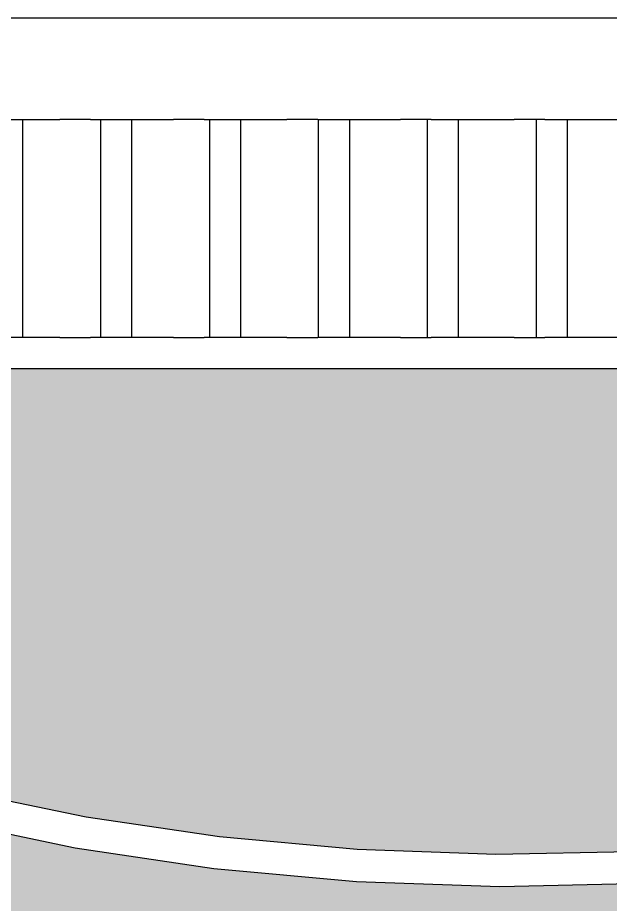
# Model space of a CAD drawing. Extents: x 396092 to 455492, y 17293 to 132793.
# Drawn here: x 407391 to 407772, y 45882 to 46451 of the extents above; entities that cross this region are included whole.
import ezdxf

# ---------------------------------------------------------------- set-up
doc = ezdxf.new("R2010")
doc.units = 0
doc.header["$LTSCALE"] = 1000
doc.header["$MEASUREMENT"] = 0
doc.layers.add('MU', color=34, linetype='Continuous')

msp = doc.modelspace()

# ---------------------------------------------------------------- hatches: boundary and pattern name
h = msp.add_hatch()
h.set_pattern_fill('HEX', color=8, scale=20)
h.set_pattern_definition([(0, (0, 0), (0, 32.99556), [19.05, -38.1]), (120, (0, 0), (-28.5749932, -16.49778), [19.05, -38.1]), (60, (19.05, 0), (-28.5749932, 16.49778), [19.05, -38.1])])
h.paths.add_polyline_path([(406677.73, 45542.51), (406677.73, 45430.76), (406829.28, 45430.76)])
h.paths.add_polyline_path([(408300.31, 46028.9), (408737.74, 46225.76), (408728.59, 46225.76), (408695.48, 46225.76), (406724.62, 46225.76), (406690.68, 46225.76), (407108.19, 46033.78), (407186.8, 46003.06), (407267.69, 45976.7), (407350.5, 45954.8), (407434.89, 45937.47), (407520.48, 45924.79), (407609.06, 45916.65), (407698.11, 45913.49), (407787.21, 45915.32), (407875.96, 45922.12), (407963.95, 45933.86), (408050.77, 45950.5), (408136.03, 45971.96), (408219.34, 45998.13)])
h.paths.add_polyline_path([(408199.01, 45859.97), (408318.51, 45892.42), (408434.9, 45931.82), (408547.59, 45977.98), (409030.42, 46225.76), (409013.58, 46225.76), (408779.93, 46225.76), (408322.71, 46015.13), (408239.27, 45982.68), (408153.34, 45955.05), (408065.31, 45932.36), (407975.6, 45914.72), (407884.64, 45902.22), (407792.85, 45894.91), (407700.67, 45892.82), (407608.54, 45895.97), (407516.88, 45904.35), (407427.81, 45917.61), (407340.02, 45935.8), (407253.92, 45958.84), (407169.89, 45986.62), (407088.33, 46019.02), (406677.73, 46211.3), (406677.73, 46133.95), (406895.34, 46007.09), (406988.65, 45960.6), (407085.76, 45919.75), (407186.17, 45884.77), (407289.36, 45855.83), (407394.8, 45833.08), (407501.95, 45816.64), (407610.24, 45806.59), (407719.13, 45802.99), (407828.05, 45805.86), (407953.16, 45816.58), (408077.02, 45834.65)])
h.paths.add_polyline_path([(409427.73, 45828.53), (409128.69, 45765.56), (408992.29, 45728.31), (408859.36, 45683.3), (408730.55, 45630.75), (408606.49, 45570.91), (408357.54, 45430.76), (409427.73, 45430.76)])
h.paths.add_polyline_path([(410501.05, 45592.18), (410440.8, 45631.68), (410377.54, 45667.82), (410311.54, 45700.44), (410243.08, 45729.41), (410172.47, 45754.6), (410100.01, 45775.9), (410026, 45793.22), (409950.78, 45806.48), (409874.67, 45815.63), (409797.99, 45820.62), (409721.08, 45821.44), (409644.27, 45818.08), (409577.73, 45811.52), (409577.73, 45430.76), (410696.93, 45430.76), (410558.02, 45549.49)])
h.paths.add_polyline_path([(410910.44, 46042.97), (410589.45, 46225.76), (410586.16, 46225.76), (410354.75, 46225.76), (410755.1, 45990.22), (410875.88, 45929.94), (410994.85, 45880.01), (411117.81, 45837.22), (411244.16, 45801.77), (411373.24, 45773.85), (411504.4, 45753.6), (411636.98, 45741.13), (411770.29, 45736.49), (411903.67, 45739.71), (412036.43, 45750.78), (412327.73, 45792.55), (412327.73, 45975.26), (412078.58, 45906.43), (411987.47, 45886.72), (411894.98, 45872.06), (411801.51, 45862.51), (411708.24, 45858.14), (411614.83, 45858.86), (411521.68, 45864.67), (411429.19, 45875.54), (411337.78, 45891.43), (411247.83, 45912.27), (411159.75, 45937.96), (411073.9, 45968.41), (410990.68, 46003.46)])
h.paths.add_polyline_path([(412327.73, 46225.76), (410618.93, 46225.76), (410962.7, 46040.53), (411047.6, 46001.96), (411135.55, 45968.36), (411226.12, 45939.9), (411318.86, 45916.73), (411413.34, 45898.95), (411509.08, 45886.64), (411605.63, 45879.88), (411702.52, 45878.69), (411799.27, 45883.08), (411893.38, 45892.76), (411986.48, 45907.72), (412078.13, 45927.88), (412327.73, 45998.18)])
h.paths.add_polyline_path([(413553.68, 45578.22), (413467.12, 45623.82), (413377.02, 45664.46), (413283.79, 45699.95), (413187.86, 45730.13), (413089.66, 45754.86), (412989.66, 45774.02), (412888.32, 45787.54), (412786.09, 45795.33), (412527.73, 45800.48), (412527.73, 45791.62), (412527.73, 45430.76), (413795.62, 45430.76)])
h.paths.add_polyline_path([(414987.73, 46225.76), (414977.89, 46225.76), (413674.86, 46225.76), (414022.86, 46044.04), (414110.6, 46006.56), (414201.26, 45974.18), (414294.41, 45947.04), (414389.6, 45925.27), (414486.39, 45908.99), (414584.31, 45898.26), (414682.89, 45893.15), (414781.66, 45893.67), (414880.15, 45899.81), (414987.73, 45912.75)])

# ---------------------------------------------------------------- linework, layer by layer
at = {"layer": 'MU', "color": 37}
for p, q in [((406627.73, 46451.23), (409477.73, 46451.23)), ((407364.7, 46385.76), (407417.92, 46385.76)), ((407437.7, 46385.76), (407417.92, 46385.76)), ((407437.7, 46385.76), (407490.92, 46385.76)), ((407510.7, 46385.76), (407490.92, 46385.76)), ((407510.7, 46385.76), (407563.92, 46385.76)), ((407583.7, 46385.76), (407563.92, 46385.76)), ((407583.7, 46385.76), (407636.92, 46385.76)), ((407656.7, 46385.76), (407636.92, 46385.76)), ((407656.7, 46385.76), (407709.92, 46385.76)), ((407729.7, 46385.76), (407709.92, 46385.76)), ((407729.7, 46385.76), (407782.92, 46385.76)), ((407417.92, 46245.76), (407364.7, 46245.76)), ((407417.92, 46245.76), (407437.7, 46245.76)), ((407490.92, 46245.76), (407437.7, 46245.76)), ((407490.92, 46245.76), (407510.7, 46245.76)), ((407563.92, 46245.76), (407510.7, 46245.76)), ((407563.92, 46245.76), (407583.7, 46245.76)), ((407636.92, 46245.76), (407583.7, 46245.76)), ((407636.92, 46245.76), (407656.7, 46245.76)), ((407709.92, 46245.76), (407656.7, 46245.76)), ((407709.92, 46245.76), (407729.7, 46245.76)), ((407782.92, 46245.76), (407729.7, 46245.76)), ((406724.62, 46225.76), (408695.48, 46225.76)), ((407434.89, 45937.47), (407350.5, 45954.8)), ((407427.81, 45917.61), (407340.02, 45935.8)), ((407520.48, 45924.79), (407434.89, 45937.47)), ((407609.06, 45916.65), (407520.48, 45924.79)), ((407516.88, 45904.35), (407427.81, 45917.61)), ((407698.11, 45913.49), (407609.06, 45916.65)), ((407787.21, 45915.32), (407698.11, 45913.49)), ((407608.54, 45895.97), (407516.88, 45904.35)), ((407700.67, 45892.82), (407608.54, 45895.97)), ((407792.85, 45894.91), (407700.67, 45892.82))]:
    msp.add_line(p, q, dxfattribs=at)
for points in [[(407394.27, 46245.76), (407394.27, 46385.76)], [(407444.27, 46245.76), (407444.27, 46385.76)], [(407464.27, 46245.76), (407464.27, 46385.76)], [(407514.27, 46245.76), (407514.27, 46385.76)], [(407534.27, 46245.76), (407534.27, 46385.76)], [(407584.27, 46245.76), (407584.27, 46385.76)], [(407604.27, 46245.76), (407604.27, 46385.76)], [(407654.27, 46245.76), (407654.27, 46385.76)], [(407674.27, 46245.76), (407674.27, 46385.76)], [(407724.27, 46245.76), (407724.27, 46385.76)], [(407744.27, 46245.76), (407744.27, 46385.76)]]:
    msp.add_lwpolyline(points, dxfattribs=at)

doc.saveas('drawing.dxf')
